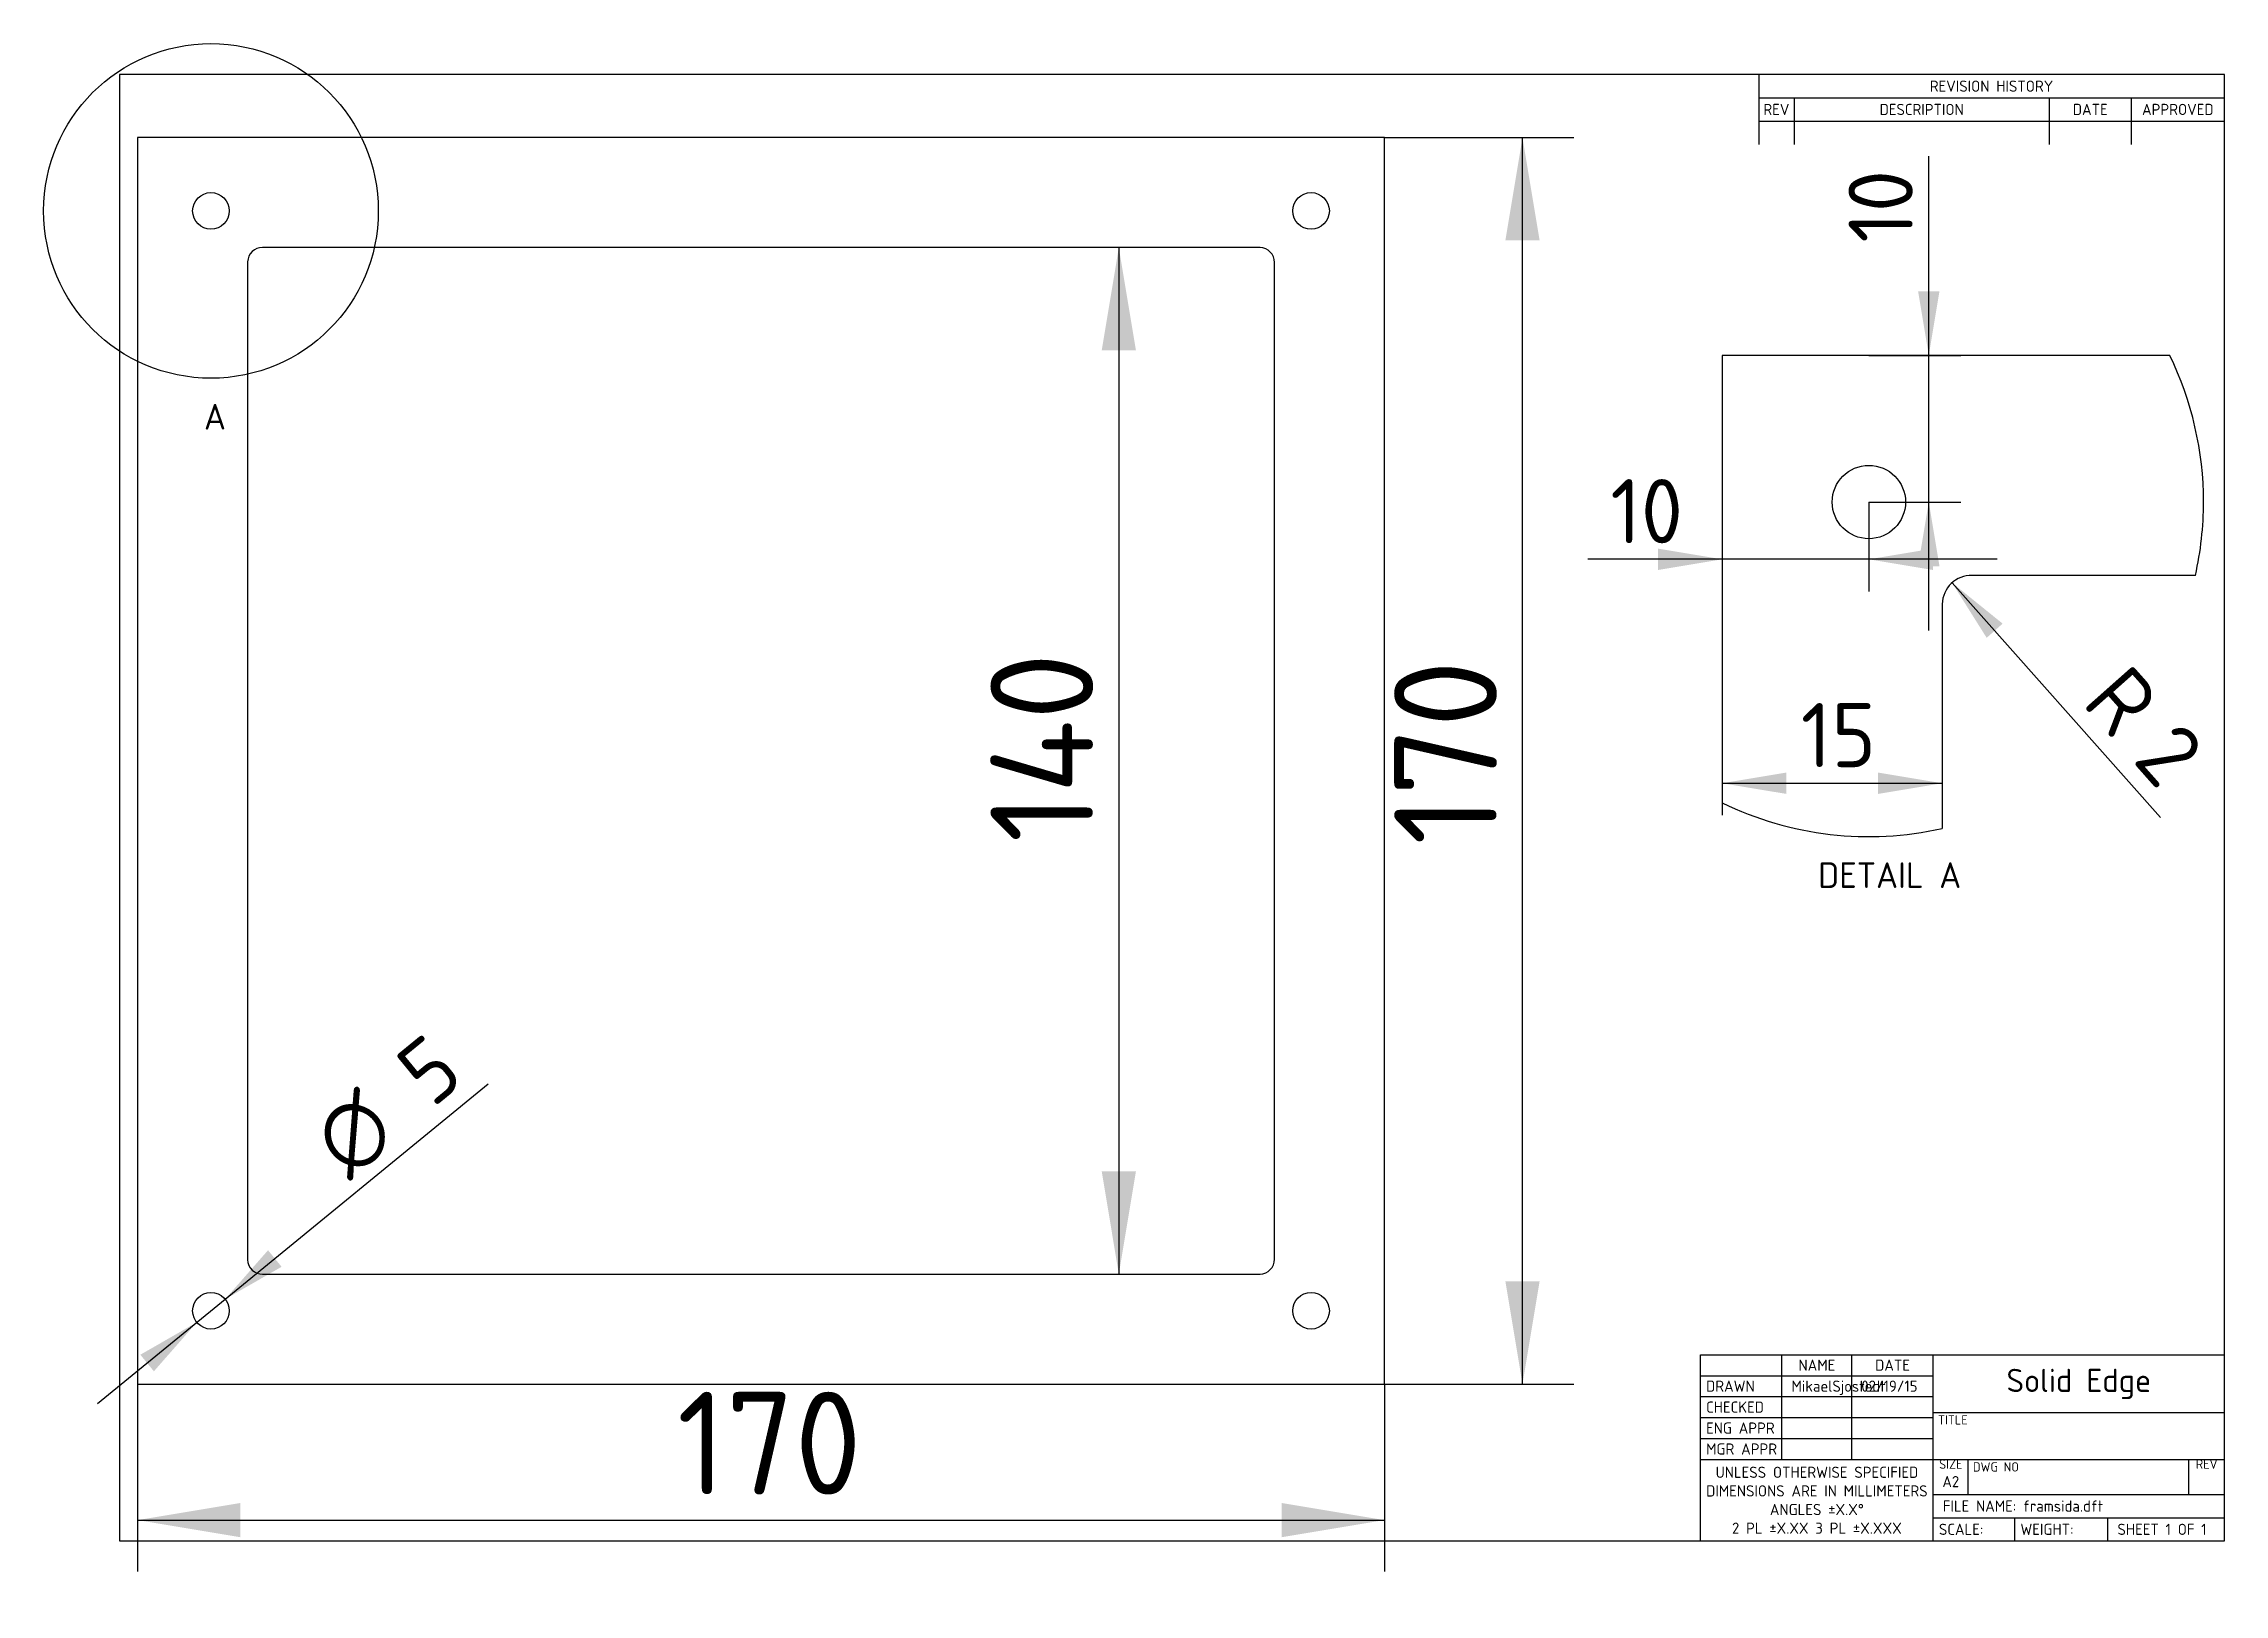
# Model space of a CAD drawing. Header units: millimetres. Extents: x -11 to 584, y -5 to 418.
import ezdxf
from ezdxf import colors
from ezdxf.entities.mleader import LeaderData, LeaderLine
from ezdxf.enums import TextEntityAlignment as Align
from ezdxf.lldxf.tags import DXFTag
from ezdxf.math import Vec2, Vec3

# ---------------------------------------------------------------- set-up
doc = ezdxf.new("R2010")
doc.units = ezdxf.units.MM
doc.layers.add('Default', color=7, linetype='Continuous')
doc.layers.add('FRAMSIDA', color=7, linetype='Continuous')
doc.styles.add('SEACAD_Solid_Edge_ISO', font='seiso.ttf')
doc.styles.add('SEACAD_Solid_Edge_ISO1_Symbols', font='semeci1.ttf')
tags = doc.linetypes.add('CENTER2', pattern=[28.575, 19.05, -3.175, 3.175, -3.175]).pattern_tags.tags
tags[10:11] = [DXFTag(74, 4), DXFTag(75, 0), DXFTag(340, '0'), DXFTag(46, 0.0), DXFTag(50, 0.0), DXFTag(44, 0.0), DXFTag(45, 0.0)]
tags[8:9] = [DXFTag(74, 4), DXFTag(75, 0), DXFTag(340, '0'), DXFTag(46, 0.0), DXFTag(50, 0.0), DXFTag(44, 0.0), DXFTag(45, 0.0)]
tags[6:7] = [DXFTag(74, 4), DXFTag(75, 0), DXFTag(340, '0'), DXFTag(46, 0.0), DXFTag(50, 0.0), DXFTag(44, 0.0), DXFTag(45, 0.0)]
tags[4:5] = [DXFTag(74, 4), DXFTag(75, 0), DXFTag(340, '0'), DXFTag(46, 0.0), DXFTag(50, 0.0), DXFTag(44, 0.0), DXFTag(45, 0.0)]
doc.dimstyles.new('ISO', dxfattribs={"dimtxt": 28, "dimasz": 28, "dimexe": 14, "dimexo": 0, "dimgap": 14, "dimtad": 1, "dimlfac": 0.5, "dimtxsty": 'SEACAD_Solid_Edge_ISO', "dimblk1": '_SE_FILLED', "dimblk2": '_SE_FILLED', "dimsah": 1, "dimcen": 14, "dimadec": 0, "dimazin": 0, "dimtfac": 1, "dimtmove": 0, "dimatfit": 3, "dimfxl": 0, "dimtolj": 1, "dimarcsym": 0})

# ---------------------------------------------------------------- blocks, each defined once
blk = doc.blocks.new('SE')
at = {"layer": 'FRAMSIDA', "color": 7, "linetype": 'Continuous'}
for p, q in [((354.92, 392.79), (14.92, 392.79)), ((14.92, 392.79), (14.92, 52.79)), ((354.92, 52.79), (354.92, 392.79)), ((321.01, 362.79), (49, 362.79)), ((44.92, 358.88), (44.92, 86.7)), ((324.92, 86.88), (324.92, 358.71)), ((49, 82.79), (321.01, 82.79)), ((14.92, 52.79), (354.92, 52.79))]:
    blk.add_line(p, q, dxfattribs=at)
for centre in [(34.92, 372.79), (334.92, 372.79), (34.92, 72.79), (334.92, 72.79)]:
    blk.add_circle(centre, 5, dxfattribs=at)
for centre, start, end in [((48.92, 358.79), 88.75685, 178.75685), ((320.92, 358.79), 358.75685, 88.75685), ((48.92, 86.79), 181.24315, 271.24315), ((320.92, 86.79), 271.24315, 1.24315)]:
    blk.add_arc(centre, 4, start, end, dxfattribs=at)
blk = doc.blocks.new('DMBLK1')
at = {"layer": 'Default', "linetype": 'Continuous'}
for points in [[(42.92, 11.03), (42.92, 20.36), (14.92, 15.69)], [(326.92, 11.03), (354.92, 15.69), (326.92, 20.36)]]:
    blk.add_hatch(color=7, dxfattribs=at).paths.add_polyline_path(points)
at = {"layer": 'Default', "color": 7, "linetype": 'Continuous'}
for p, q in [((14.92, 52.79), (14.92, 1.69)), ((354.92, 52.79), (354.92, 1.69)), ((14.92, 15.69), (354.92, 15.69))]:
    blk.add_line(p, q, dxfattribs=at)
at = {"layer": 'Default', "color": 7, "linetype": 'Continuous', "style": 'SEACAD_Solid_Edge_ISO'}
blk.add_text('170', height=28, dxfattribs=at).set_placement((162.01, 50.69), align=Align.TOP_LEFT)
blk = doc.blocks.new('_SE_FILLED')
at = {"color": 0}
blk.add_line((0, 0), (-1, 0), dxfattribs=at)
blk.add_solid([(0, 0), (-1, -0.1665), (-1, 0.1665), (0, 0)], dxfattribs=at)
blk = doc.blocks.new('DMBLK2')
at = {"layer": 'Default', "linetype": 'Continuous'}
for points in [[(277.84, 334.79), (287.17, 334.79), (282.5, 362.79)], [(277.84, 110.79), (282.5, 82.79), (287.17, 110.79)]]:
    blk.add_hatch(color=7, dxfattribs=at).paths.add_polyline_path(points)
at = {"layer": 'Default', "color": 7, "linetype": 'Continuous'}
blk.add_line((282.5, 362.79), (282.5, 82.79), dxfattribs=at)
at = {"layer": 'Default', "color": 7, "linetype": 'Continuous', "style": 'SEACAD_Solid_Edge_ISO'}
blk.add_text('140', height=28, rotation=90, dxfattribs=at).set_placement((247.5, 200.52), align=Align.TOP_LEFT)
blk = doc.blocks.new('DMBLK3')
at = {"layer": 'Default', "linetype": 'Continuous'}
for points in [[(397.25, 364.79), (392.59, 392.79), (387.92, 364.79)], [(397.25, 80.79), (387.92, 80.79), (392.59, 52.79)]]:
    blk.add_hatch(color=7, dxfattribs=at).paths.add_polyline_path(points)
at = {"layer": 'Default', "color": 7, "linetype": 'Continuous'}
for p, q in [((354.92, 392.79), (406.59, 392.79)), ((392.59, 52.79), (392.59, 392.79)), ((354.92, 52.79), (406.59, 52.79))]:
    blk.add_line(p, q, dxfattribs=at)
at = {"layer": 'Default', "color": 7, "linetype": 'Continuous', "style": 'SEACAD_Solid_Edge_ISO'}
blk.add_text('170', height=28, rotation=90, dxfattribs=at).set_placement((357.59, 199.88), align=Align.TOP_LEFT)
blk = doc.blocks.new('SE2')
at = {"color": 7, "linetype": 'Continuous', "style": 'SEACAD_Solid_Edge_ISO'}
blk.add_text('A', height=7, dxfattribs=at).set_placement((33.01, 320.16), align=Align.TOP_LEFT)
blk = doc.blocks.new('SE1')
at = {"layer": 'Default', "color": 7, "linetype": 'CENTER2'}
blk.add_circle((34.92, 372.79), 45.64, dxfattribs=at)
at = {"layer": 'Default'}
blk.add_blockref('SE2', (0, 0), dxfattribs=at)
blk = doc.blocks.new('SE3')
at = {"layer": 'FRAMSIDA', "color": 7, "linetype": 'Continuous'}
for p, q in [((569.09, 333.39), (447.05, 333.39)), ((447.05, 333.39), (447.05, 211.35)), ((576.1, 273.39), (515.22, 273.39)), ((507.05, 265.56), (507.05, 204.33))]:
    blk.add_line(p, q, dxfattribs=at)
blk.add_circle((487.05, 293.39), 10, dxfattribs=at)
blk.add_arc((515.04, 265.39), 8, 88.75685, 178.75685, dxfattribs=at)
blk = doc.blocks.new('SE6')
at = {"layer": 'Default', "color": 7, "linetype": 'Continuous'}
for start, end in [(0, 25.99175), (347.3426, 0), (244.00825, 282.6574)]:
    blk.add_arc((487.05, 293.39), 91.27, start, end, dxfattribs=at)
blk = doc.blocks.new('SE5')
blk.add_blockref('SE6', (0, 0))
blk = doc.blocks.new('SE4')
at = {"layer": 'Default'}
blk.add_blockref('SE5', (0, 0), dxfattribs=at)
blk = doc.blocks.new('DMBLK4')
at = {"layer": 'Default', "linetype": 'Continuous'}
for points in [[(506.3, 350.89), (500.47, 350.89), (503.38, 333.39)], [(506.3, 275.89), (503.38, 293.39), (500.47, 275.89)]]:
    blk.add_hatch(color=7, dxfattribs=at).paths.add_polyline_path(points)
at = {"layer": 'Default', "color": 7, "linetype": 'Continuous'}
for p, q in [((503.38, 258.39), (503.38, 387.77)), ((487.05, 333.39), (512.13, 333.39)), ((487.05, 293.39), (512.13, 293.39))]:
    blk.add_line(p, q, dxfattribs=at)
at = {"layer": 'Default', "color": 7, "linetype": 'Continuous', "style": 'SEACAD_Solid_Edge_ISO'}
blk.add_text('10', height=17.5, rotation=90, dxfattribs=at).set_placement((481.51, 364.14), align=Align.TOP_LEFT)
blk = doc.blocks.new('DMBLK5')
at = {"layer": 'Default', "linetype": 'Continuous'}
for points in [[(429.55, 274.85), (447.05, 277.76), (429.55, 280.68)], [(504.55, 274.85), (504.55, 280.68), (487.05, 277.76)]]:
    blk.add_hatch(color=7, dxfattribs=at).paths.add_polyline_path(points)
at = {"layer": 'Default', "color": 7, "linetype": 'Continuous'}
for p, q in [((487.05, 293.39), (487.05, 269.01)), ((447.05, 281.31), (447.05, 269.01)), ((522.05, 277.76), (410.42, 277.76))]:
    blk.add_line(p, q, dxfattribs=at)
at = {"layer": 'Default', "color": 7, "linetype": 'Continuous', "style": 'SEACAD_Solid_Edge_ISO'}
blk.add_text('10', height=17.5, dxfattribs=at).set_placement((416.55, 299.64), align=Align.TOP_LEFT)
blk = doc.blocks.new('DMBLK6')
at = {"layer": 'Default', "linetype": 'Continuous'}
blk.add_hatch(color=7, dxfattribs=at).paths.add_polyline_path([(519.17, 256.35), (523.53, 260.22), (509.73, 271.37)])
at = {"layer": 'Default', "color": 7, "linetype": 'Continuous'}
blk.add_line((566.57, 207.34), (509.73, 271.37), dxfattribs=at)
at = {"layer": 'Default', "color": 7, "linetype": 'Continuous', "style": 'SEACAD_Solid_Edge_ISO'}
for s, p in [('R', (557.9, 250.06)), ('2', (571.73, 234.47))]:
    blk.add_text(s, height=17.5, rotation=311.59136, dxfattribs=at).set_placement(p, align=Align.TOP_LEFT)
blk = doc.blocks.new('DMBLK7')
at = {"layer": 'Default', "linetype": 'Continuous'}
for points in [[(50.48, 89.3), (38.79, 75.96), (54.18, 84.79)], [(15.66, 60.8), (19.36, 56.28), (31.05, 69.63)]]:
    blk.add_hatch(color=7, dxfattribs=at).paths.add_polyline_path(points)
at = {"layer": 'Default', "color": 7, "linetype": 'Continuous'}
for p, q in [((38.79, 75.96), (110.52, 134.68)), ((3.97, 47.46), (38.79, 75.96))]:
    blk.add_line(p, q, dxfattribs=at)
for s, style, p in [('5', 'SEACAD_Solid_Edge_ISO', (84.23, 141.43)), ('O', 'SEACAD_Solid_Edge_ISO1_Symbols', (61.03, 122.44))]:
    blk.add_text(s, height=17.5, rotation=39.3022, dxfattribs=dict(at, style=style)).set_placement(p, align=Align.TOP_LEFT)
blk = doc.blocks.new('DMBLK8')
at = {"layer": 'Default', "linetype": 'Continuous'}
for points in [[(464.55, 213.77), (464.55, 219.6), (447.05, 216.68)], [(489.55, 213.77), (507.05, 216.68), (489.55, 219.6)]]:
    blk.add_hatch(color=7, dxfattribs=at).paths.add_polyline_path(points)
at = {"layer": 'Default', "color": 7, "linetype": 'Continuous'}
for p, q in [((447.05, 225.21), (447.05, 207.93)), ((507.05, 221.66), (507.05, 207.93)), ((447.05, 216.68), (507.05, 216.68))]:
    blk.add_line(p, q, dxfattribs=at)
at = {"layer": 'Default', "color": 7, "linetype": 'Continuous', "style": 'SEACAD_Solid_Edge_ISO'}
blk.add_text('15', height=17.5, dxfattribs=at).set_placement((468.5, 238.56), align=Align.TOP_LEFT)
blk = doc.blocks.new('_DOT')
at = {"color": 0, "linetype": 'ByBlock', "lineweight": -2}
blk.add_line((-0.5, 0), (-1, 0), dxfattribs=at)
at = {"color": 0, "linetype": 'ByBlock', "const_width": 0.5}
blk.add_lwpolyline([(-0.25, 0, 1), (0.25, 0, 1)], format="xyb", close=True, dxfattribs=at)

msp = doc.modelspace()

# ---------------------------------------------------------------- linework, layer by layer
at = {"layer": 'Default', "color": 7, "linetype": 'Continuous'}
for p, q in [((584, 410), (10, 410)), ((10, 410), (10, 10)), ((457, 410), (457, 390.95)), ((584, 10), (584, 410)), ((457, 403.65), (584, 403.65)), ((466.652, 403.65), (466.652, 390.95)), ((536.248, 403.65), (536.248, 390.95)), ((558.6, 403.65), (558.6, 390.95)), ((457, 397.3), (584, 397.3)), ((441.125, 10), (441.125, 60.8)), ((441.125, 60.8), (584, 60.8)), ((463.35, 32.225), (463.35, 60.8)), ((482.4, 32.225), (482.4, 60.8)), ((504.625, 10), (504.625, 60.8)), ((441.125, 55.085), (504.625, 55.085)), ((441.125, 49.37), (504.625, 49.37)), ((441.125, 43.655), (504.625, 43.655)), ((504.625, 45.052), (584, 45.052)), ((441.125, 37.94), (504.625, 37.94)), ((441.125, 32.225), (584, 32.225)), ((514.15, 22.7), (514.15, 32.098)), ((574.348, 22.7), (574.348, 32.098)), ((504.625, 22.7), (584, 22.7)), ((504.625, 16.35), (584, 16.35)), ((526.85, 10), (526.85, 16.35)), ((552.25, 10), (552.25, 16.35)), ((10, 10), (584, 10))]:
    msp.add_line(p, q, dxfattribs=at)

# ---------------------------------------------------------------- block references
at = {"layer": 'Default'}
for name in ['SE1', 'SE', 'SE3', 'SE4']:
    msp.add_blockref(name, (0, 0), dxfattribs=at)

# ---------------------------------------------------------------- texts
at = {"layer": 'Default', "color": 7, "linetype": 'Continuous', "style": 'SEACAD_Solid_Edge_ISO'}
msp.add_text('DETAIL A', height=7, dxfattribs=at).set_placement((473.206, 195.115), align=Align.TOP_LEFT)
at = {"layer": 'Default', "char_height": 2.5}
for s, insert, width, attachment_point in [('{\\fSolid Edge ISO|b0||i0||c0|p34;\\C7;\\H3.048;\\W1.;REVISION HISTORY}', (520.5, 406.825), 127, 5), ('{\\fSolid Edge ISO|b0||i0||c0|p34;\\C7;\\H3.048;\\W1.;REV}', (461.826, 400.475), 9.652, 5), ('{\\fSolid Edge ISO|b0||i0||c0|p34;\\C7;\\H3.048;\\W1.;DESCRIPTION}', (501.45, 400.475), 69.596, 5), ('{\\fSolid Edge ISO|b0||i0||c0|p34;\\C7;\\H3.048;\\W1.;DATE}', (547.424, 400.475), 22.352, 5), ('{\\fSolid Edge ISO|b0||i0||c0|p34;\\C7;\\H3.048;\\W1.;APPROVED}', (571.3, 400.475), 25.4, 5), ('{\\fSolid Edge ISO|b0||i0||c0|p34;\\C7;\\H3.048;\\W1.;NAME}', (472.875, 57.943), 19.05, 5), ('{\\fSolid Edge ISO|b0||i0||c0|p34;\\C7;\\H3.048;\\W1.;DATE}', (493.512, 57.943), 22.225, 5), ('{\\fSolid Edge ISO|b0||i0||c0|p34;\\C7;\\H3.048;\\W1.;DRAWN}', (442.649, 52.228), 20.701, 4), ('{\\fSolid Edge ISO|b1||i0||c0|p34;\\C7;\\H6.35;\\W1.;Solid Edge}', (544.312, 52.831), 79.375, 5), ('{\\fSolid Edge ISO|b0||i0||c0|p34;\\C7;\\H3.048;\\W1.;CHECKED}', (442.649, 46.513), 20.701, 4), ('{\\fSolid Edge ISO|b0||i0||c0|p34;\\C7;\\H3.048;\\W1.;ENG APPR}', (442.649, 40.797), 20.701, 4), ('{\\fSolid Edge ISO|b0||i0||c0|p34;\\C7;\\H2.54;\\W1.;TITLE}', (505.895, 44.302), 78.105, 1), ('{\\fSolid Edge ISO|b0||i0||c0|p34;\\C7;\\H3.048;\\W1.;MGR APPR}', (442.649, 35.083), 20.701, 4), ('{\\fSolid Edge ISO|b0||i0||c0|p34;\\C7;\\H3.048;\\W1.;UNLESS OTHERWISE SPECIFIED\\P}{\\fSolid Edge ISO|b0||i0||c0|p34;\\C7;\\H3.048;\\W1.;DIMENSIONS ARE IN MILLIMETERS\\P}{\\fSolid Edge ISO|b0||i0||c0|p34;\\C7;\\H3.048;\\W1.;ANGLES ±X.X°\\P}{\\fSolid Edge ISO|b0||i0||c0|p34;\\C7;\\H3.048;\\W1.;2 PL ±X.XX 3 PL ±X.XXX}', (472.875, 21.113), 63.5, 5), ('{\\fSolid Edge ISO|b0||i0||c0|p34;\\C7;\\H2.54;\\W1.;SIZE}', (509.387, 32.225), 9.525, 2), ('{\\fSolid Edge ISO|b0||i0||c0|p34;\\C7;\\H2.54;\\W1.;DWG NO}', (515.42, 31.475), 58.928, 1), ('{\\fSolid Edge ISO|b0||i0||c0|p34;\\C7;\\H2.54;\\W1.;REV}', (579.174, 32.225), 9.652, 2), ('{\\fSolid Edge ISO|b1||i0||c0|p34;\\C7;\\H3.048;\\W1.;A2}', (509.387, 26.192), 9.525, 5), ('{\\fSolid Edge ISO|b0||i0||c0|p34;\\C7;\\H3.048;\\W1.;SCALE:}', (506.149, 13.175), 20.701, 4), ('{\\fSolid Edge ISO|b0||i0||c0|p34;\\C7;\\H3.048;\\W1.;WEIGHT:}', (528.374, 13.175), 23.876, 4)]:
    msp.add_mtext(s, dxfattribs=dict(at, insert=insert, width=width, attachment_point=attachment_point))

# ---------------------------------------------------------------- dimensions: what is measured, and where the dimension line sits
at = {"layer": 'Default', "color": 7, "linetype": 'Continuous'}
for base, p1, p2, angle, picture, middle in [((392.587, 52.792), (354.919, 52.792), (354.919, 392.792), 90, 'DMBLK3', (392.587, 222.792)), ((282.503, 362.792), (321.006, 362.792), (321.006, 82.792), 270, 'DMBLK2', (282.503, 222.792)), ((14.919, 15.692), (14.919, 52.792), (354.919, 52.792), 0, 'DMBLK1', (184.919, 15.692))]:
    dim = msp.add_linear_dim(base=base, p1=p1, p2=p2, angle=angle, text='\\A1;<>', dimstyle='ISO', dxfattribs=at)
    dim.commit()
    dim.dimension.update_dxf_attribs({"geometry": picture, "text_midpoint": middle, "dimtype": 161})
dim = msp.add_linear_dim(base=(503.382, 333.388), p1=(487.047, 293.388), p2=(447.047, 333.388), angle=90, text='\\A1;<>', dimstyle='ISO', override={"dimtxt": 17.5, "dimasz": 17.5, "dimexe": 8.75, "dimgap": 8.75, "dimlfac": 0.25, "dimcen": 8.75}, dxfattribs=at)
dim.commit()
dim.dimension.update_dxf_attribs({"geometry": 'DMBLK4', "text_midpoint": (503.382, 358.019), "dimtype": 160})
for base, p1, p2, picture, middle in [((447.047, 277.764), (487.047, 293.388), (447.047, 333.388), 'DMBLK5', (440.172, 277.764)), ((507.047, 216.684), (447.047, 333.388), (507.047, 265.564), 'DMBLK8', (477.047, 216.684))]:
    dim = msp.add_linear_dim(base=base, p1=p1, p2=p2, text='\\A1;<>', dimstyle='ISO', override={"dimtxt": 17.5, "dimasz": 17.5, "dimexe": 8.75, "dimgap": 8.75, "dimlfac": 0.25, "dimcen": 8.75}, dxfattribs=at)
    dim.commit()
    dim.dimension.update_dxf_attribs({"geometry": picture, "text_midpoint": middle, "dimtype": 160})
dim = msp.add_radius_dim(center=(515.045, 265.39), mpoint=(509.734, 271.373), text='\\A1;<>', dimstyle='ISO', override={"dimtxt": 17.5, "dimasz": 17.5, "dimexe": 8.75, "dimgap": 8.75, "dimlfac": 0.25, "dimcen": 8.75}, dxfattribs=at)
dim.commit()
dim.dimension.update_dxf_attribs({"geometry": 'DMBLK6', "text_midpoint": (537.473, 240.122), "dimtype": 164})
dim = msp.add_diameter_dim_2p(p1=(31.05, 69.625), p2=(38.788, 75.959), text='\\A1;<>', dimstyle='ISO', override={"dimtxt": 17.5, "dimasz": 17.5, "dimexe": 8.75, "dimgap": 8.75, "dimcen": 8.75, "dimtmove": 1}, dxfattribs=at)
dim.commit()
dim.dimension.update_dxf_attribs({"geometry": 'DMBLK7', "text_midpoint": (70.147, 101.629), "dimtype": 163})

# ---------------------------------------------------------------- leaders
ml = msp.add_multileader_mtext('Standard', dxfattribs=at)
ml.set_content('\\pxsm0.9;{\\fSolid Edge ISO|c0|p34;\\W1.;MikaelSjostedt\\P}', color=256)
ml.set_leader_properties(linetype='ByLayer')
ml.set_arrow_properties(name='DOT')
ml.build(insert=Vec2(0, 0))
ml.multileader.update_dxf_attribs({"leader_type": 0, "dogleg_length": 0, "arrow_head_size": 3.048})
ctx = ml.context
ctx.base_point, ctx.char_height, ctx.arrow_head_size, ctx.landing_gap_size = Vec3(463.941, 53.752), 3.048, 3.048, 1.067
notes = []
notes.append((ctx, [(0, (0, 0, 0), (0, 0), (1, 0), 1, [])]))
ctx.mtext.insert = Vec3(465.941, 53.752)
ml = msp.add_multileader_mtext('Standard', dxfattribs=at)
ml.set_content('\\pxsm0.9;{\\fSolid Edge ISO|c0|p34;\\W1.;02/19/15\\P}', color=256)
ml.set_leader_properties(linetype='ByLayer')
ml.set_arrow_properties(name='DOT')
ml.build(insert=Vec2(0, 0))
ml.multileader.update_dxf_attribs({"leader_type": 0, "dogleg_length": 0, "arrow_head_size": 3.048})
ctx = ml.context
ctx.base_point, ctx.char_height, ctx.arrow_head_size, ctx.landing_gap_size = Vec3(482.991, 53.752), 3.048, 3.048, 1.067
notes.append((ctx, [(0, (0, 0, 0), (0, 0), (1, 0), 1, [])]))
ctx.mtext.insert = Vec3(484.991, 53.752)
ml = msp.add_multileader_mtext('Standard', dxfattribs=at)
ml.set_content('\\pxsm0.9;{\\fSolid Edge ISO|c0|p34;\\W1.;FILE NAME: framsida.dft\\P}', color=256)
ml.set_leader_properties(linetype='ByLayer')
ml.set_arrow_properties(name='DOT')
ml.build(insert=Vec2(0, 0))
ml.multileader.update_dxf_attribs({"leader_type": 0, "dogleg_length": 0, "arrow_head_size": 3.048})
ctx = ml.context
ctx.base_point, ctx.char_height, ctx.arrow_head_size, ctx.landing_gap_size = Vec3(505.216, 21.049), 3.048, 3.048, 1.067
notes.append((ctx, [(0, (0, 0, 0), (0, 0), (1, 0), 1, [])]))
ctx.mtext.insert = Vec3(507.216, 21.049)
ml = msp.add_multileader_mtext('Standard', dxfattribs=at)
ml.set_content('\\pxsm0.9;{\\fSolid Edge ISO|c0|p34;\\W1.;SHEET 1 OF 1\\P}', color=256)
ml.set_leader_properties(linetype='ByLayer')
ml.set_arrow_properties(name='DOT')
ml.build(insert=Vec2(0, 0))
ml.multileader.update_dxf_attribs({"leader_type": 0, "dogleg_length": 0, "arrow_head_size": 3.048})
ctx = ml.context
ctx.base_point, ctx.char_height, ctx.arrow_head_size, ctx.landing_gap_size = Vec3(552.841, 14.699), 3.048, 3.048, 1.067
notes.append((ctx, [(0, (0, 0, 0), (0, 0), (1, 0), 1, [])]))
ctx.mtext.insert = Vec3(554.841, 14.699)
for ctx, leaders in notes:
    for number, flags, end, landing, length, lines in leaders:
        leader = LeaderData()
        leader.index, (leader.has_last_leader_line, leader.has_dogleg_vector, leader.attachment_direction) = number, flags
        leader.last_leader_point, leader.dogleg_vector, leader.dogleg_length = Vec3(end), Vec3(landing), length
        for number, points, colour, breaks in lines:
            line = LeaderLine()
            line.index, line.vertices, line.color, line.breaks = number, Vec3.list(points), colors.encode_raw_color(colour), breaks
            leader.lines.append(line)
        ctx.leaders.append(leader)

doc.saveas('drawing.dxf')
